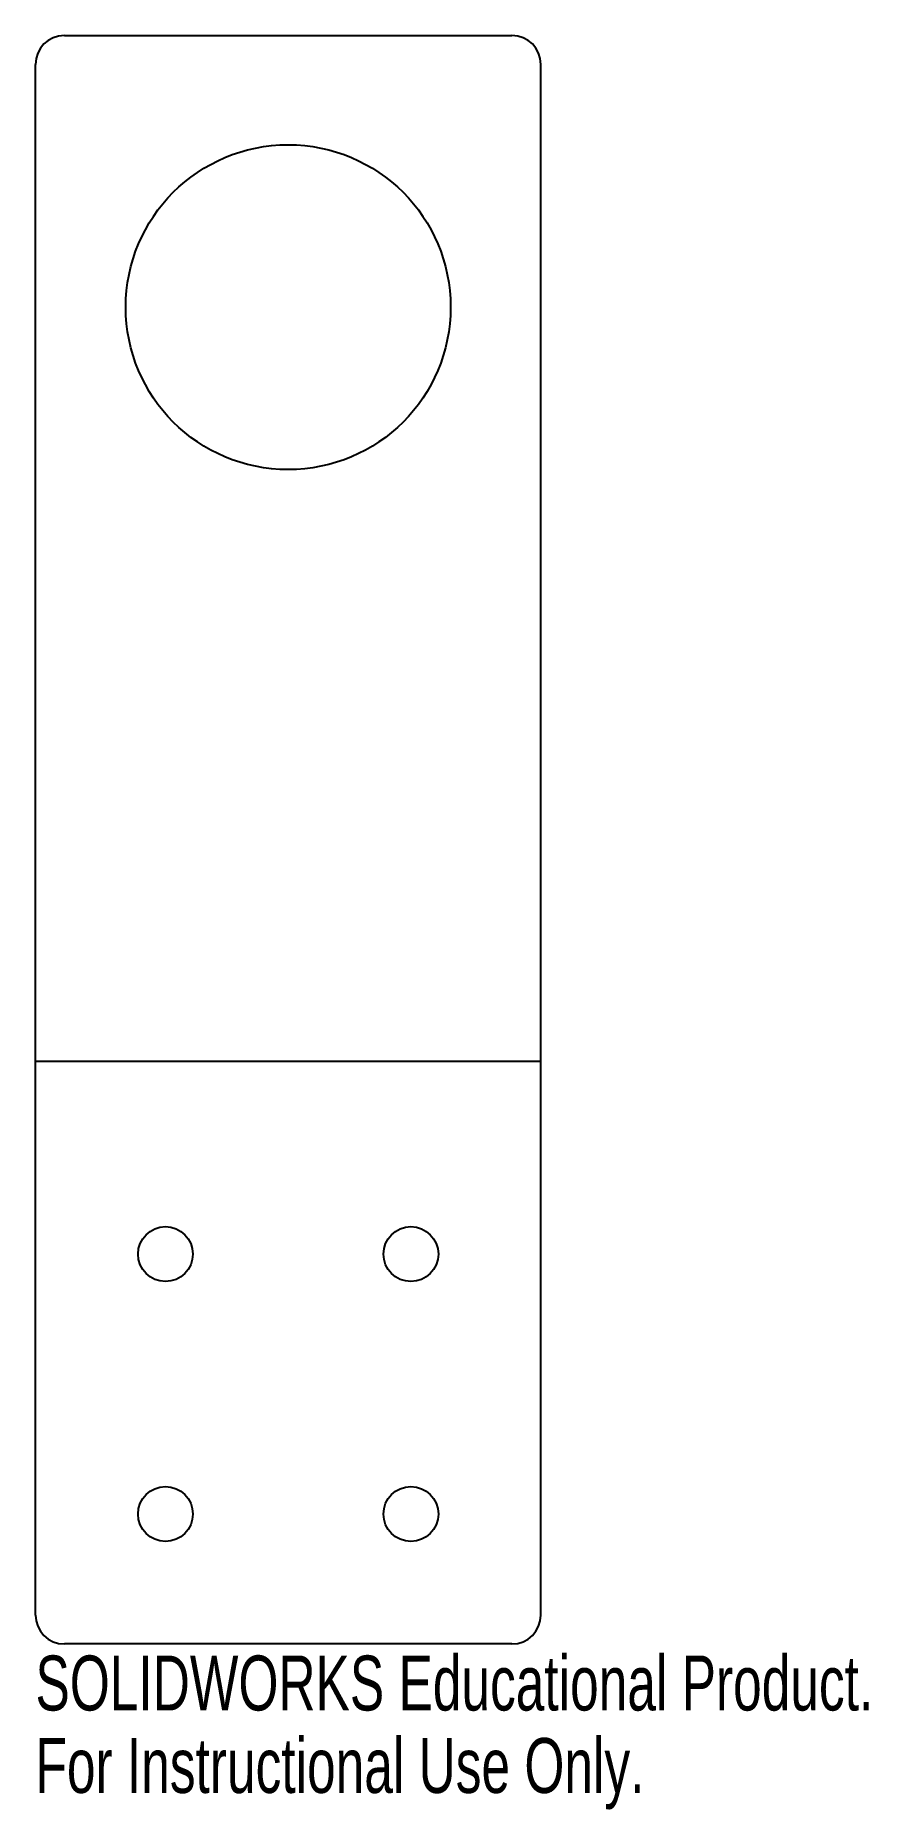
# Model space of a CAD drawing. Header units: inches. Extents: x -0.88 to 2.01, y -4.31 to 1.83.
import ezdxf

# ---------------------------------------------------------------- set-up
doc = ezdxf.new("R2010")
doc.units = ezdxf.units.IN
doc.header["$MEASUREMENT"] = 0
doc.styles.add('SLDTEXTSTYLE0', font='TXT', dxfattribs={"width": 0.7})

msp = doc.modelspace()

# ---------------------------------------------------------------- linework, layer by layer
at = {"color": 7, "linetype": 'Continuous', "lineweight": 25}
for p, q in [((-0.775, 1.8304), (0.775, 1.8304)), ((-0.875, -3.6392), (-0.875, 1.7304)), ((0.875, -3.6392), (0.875, 1.7304)), ((0.775, -3.7392), (-0.775, -3.7392))]:
    msp.add_line(p, q, dxfattribs=at)
at = {"color": 7, "linetype": 'Continuous'}
msp.add_line((0.875, -1.7223), (-0.875, -1.7223), dxfattribs=at)
at = {"color": 7, "linetype": 'Continuous', "lineweight": 25}
for centre, radius in [((0, 0.8896), 0.5625), ((-0.425, -2.3892), 0.095), ((0.425, -2.3892), 0.095), ((-0.425, -3.2892), 0.095), ((0.425, -3.2892), 0.095)]:
    msp.add_circle(centre, radius, dxfattribs=at)
for centre, start, end in [((-0.775, 1.7304), 90, 180), ((0.775, 1.7304), 0, 90), ((-0.775, -3.6392), 180, 270), ((0.775, -3.6392), 270, 0)]:
    msp.add_arc(centre, 0.1, start, end, dxfattribs=at)

# ---------------------------------------------------------------- texts
at = {"color": 7, "linetype": 'Continuous', "char_height": 0.1903, "attachment_point": 1, "style": 'SLDTEXTSTYLE0'}
for s, insert in [('SOLIDWORKS Educational Product.', (-0.875, -3.7793)), ('For Instructional Use Only.', (-0.875, -4.0648))]:
    msp.add_mtext(s, dxfattribs=dict(at, insert=insert))

doc.saveas('drawing.dxf')
